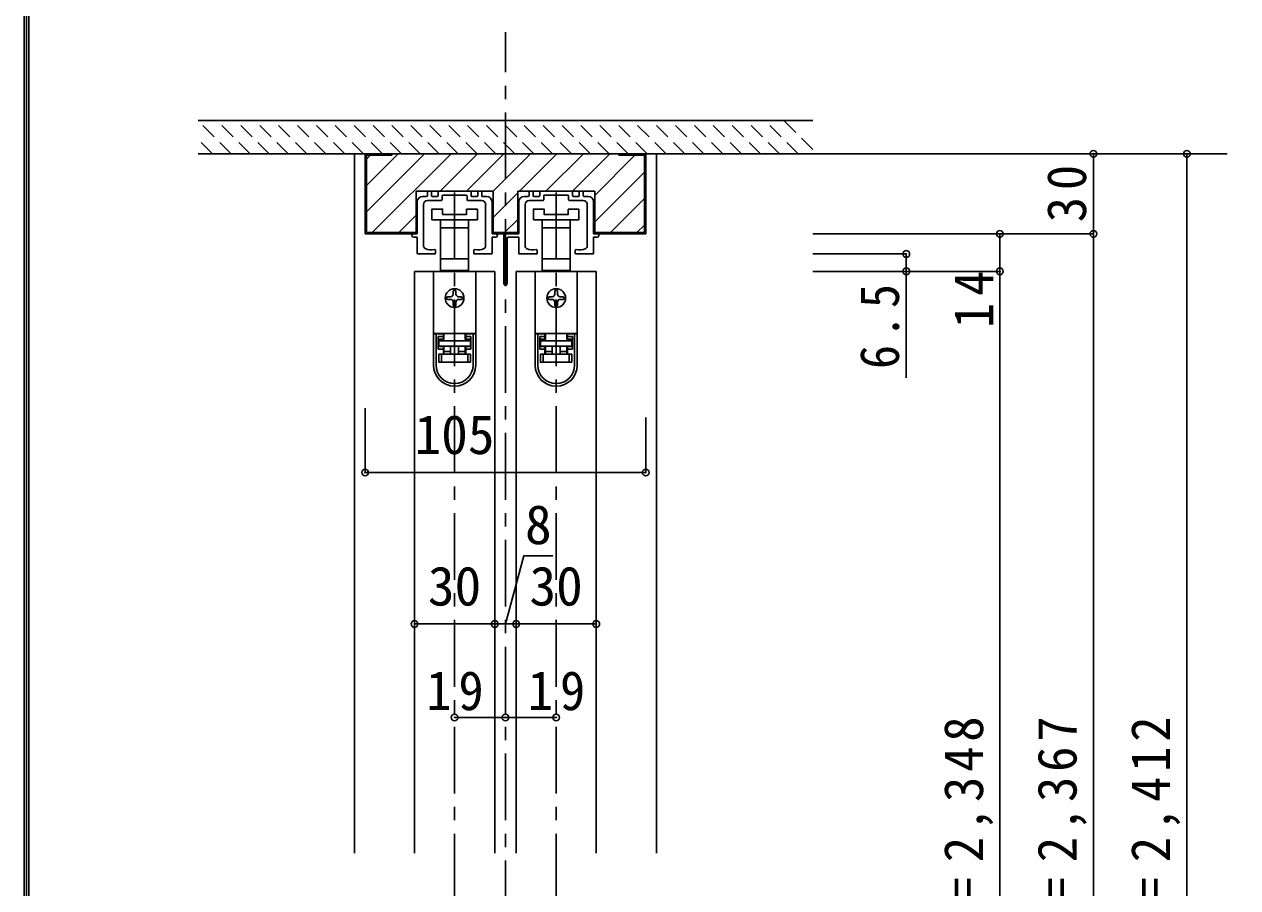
# Model space of a CAD drawing. Units: millimetres, scale not verified. Extents: x -973 to 977, y -718 to 696.
# Drawn here: x -973.3 to -519.3, y -322.7 to 0.5 of the extents above; entities that cross this region are included whole.
import ezdxf
from ezdxf.enums import TextEntityAlignment as Align

# ---------------------------------------------------------------- set-up
doc = ezdxf.new("R2010")
doc.units = ezdxf.units.MM
doc.header["$LTSCALE"] = 5
doc.header["$PDMODE"] = 32
doc.header["$PDSIZE"] = 2.5
doc.linetypes.add('CHAIN1', pattern=[8, 5, -1, 1, -1])
doc.linetypes.add('DASHED1', pattern=[1.8, 1.2, -0.6])
for name, color, linetype in [('0-1_通り芯', 4, 'CHAIN1'), ('0-4_枠', 3, 'Continuous'), ('0-6_扉', 6, 'Continuous'), ('0-7_金物', 7, 'Continuous'), ('0-B_寸法', 7, 'Continuous'), ('0-C_ハッチ', 4, 'Continuous'), ('F-1_枠', 6, 'Continuous')]:
    doc.layers.add(name, color=color, linetype=linetype)
doc.styles.add('ＭＳ ゴシック', font='')
doc.styles.get('ＭＳ ゴシック').set_extended_font_data('MS Gothic')

# ---------------------------------------------------------------- blocks, each defined once
blk = doc.blocks.new('下荷重(戸車)')
at = {"layer": '0-7_金物'}
for p, q in [((8.5, 37.107), (4.5, 37.107)), ((5.25, 30.107), (5.25, 33.107)), ((-5.25, 30.107), (0, 30.107)), ((0, 30.107), (5.25, 30.107)), ((5.25, 18.507), (5.25, 30.107)), ((0, 18.507), (-5.25, 18.507)), ((-5.25, 18.507), (-5.25, 14.107)), ((5.25, 18.507), (0, 18.507)), ((5.25, 14.107), (5.25, 18.507)), ((7.9, 13.807), (-7.9, 13.807)), ((-7.9, 13.807), (-7.9, -9.493)), ((-5.25, 14.107), (-4, 14.107)), ((-4, 14.107), (-4, 13.807)), ((4, 14.107), (-4, 14.107)), ((4, 14.107), (5.25, 14.107)), ((4, 13.807), (4, 14.107)), ((7.9, 13.807), (7.9, -9.493)), ((-0.5, 6.307), (-0.5, 5.307)), ((0.5, 5.307), (0.5, 6.307)), ((-1.5, 4.307), (-2.5, 4.307)), ((-2.5, 3.307), (-1.5, 3.307)), ((-0.5, 2.307), (-0.5, 1.307)), ((0.5, 1.307), (0.5, 2.307)), ((2.5, 4.307), (1.5, 4.307)), ((1.5, 3.307), (2.5, 3.307)), ((7.9, -9.493), (-7.9, -9.493)), ((-7.9, -9.493), (-7.9, -9.593)), ((-6.9, -9.593), (-7.9, -9.593)), ((-7.9, -9.593), (-7.9, -21.293)), ((-4.2, -9.593), (-6.9, -9.593)), ((-6.9, -21.293), (-6.9, -9.593)), ((-6.1, -10.593), (-6.1, -15.293)), ((-6.1, -10.593), (-4.2, -10.593)), ((-5.9, -11.693), (-5.9, -12.193)), ((-4, -11.693), (-5.9, -11.693)), ((-5.9, -12.193), (5.9, -12.193)), ((-5.9, -14.193), (-5.9, -12.193)), ((-4.9, -9.593), (-4.9, -9.493)), ((-4.2, -9.593), (-4.2, -10.593)), ((-4, -11.693), (-4, -9.493)), ((4, -9.493), (4, -11.693)), ((5.9, -11.693), (4, -11.693)), ((6.9, -9.593), (4.2, -9.593)), ((4.2, -10.593), (4.2, -9.593)), ((4.2, -11.593), (4.2, -10.593)), ((4.2, -10.593), (6.1, -10.593)), ((6.1, -11.593), (4.2, -11.593)), ((4.9, -9.493), (4.9, -9.593)), ((5.9, -12.193), (5.9, -11.693)), ((5.9, -12.193), (5.9, -14.193)), ((6.1, -15.293), (6.1, -10.593)), ((6.9, -9.593), (6.9, -21.293)), ((7.9, -9.593), (6.9, -9.593)), ((7.9, -9.493), (7.9, -9.593)), ((7.9, -21.293), (7.9, -9.593)), ((-6.1, -14.293), (-4.2, -14.293)), ((-4.2, -15.293), (-6.1, -15.293)), ((5.9, -14.193), (-5.9, -14.193)), ((-5.9, -17.193), (-4.9, -17.193)), ((-4.9, -17.193), (4.9, -17.193)), ((-4.9, -17.193), (-4.9, -20.193)), ((-4.2, -14.293), (-4.2, -15.293)), ((-4.2, -15.293), (-4.2, -17.193)), ((-4, -16.193), (-4, -14.193)), ((-1.5, -14.193), (-1.5, -17.193)), ((1.5, -14.193), (1.5, -17.193)), ((1.5, -16.193), (4, -16.193)), ((6.1, -15.293), (4.2, -15.293)), ((4.2, -17.193), (4.2, -15.293)), ((4.9, -17.193), (5.9, -17.193)), ((5.9, -17.193), (5.9, -20.193)), ((4.9, -20.193), (-4.9, -20.193))]:
    blk.add_line(p, q, dxfattribs=at)
for points in [[(-8.5, 33.107), (0, 33.107), (8.5, 33.107), (8.5, 37.107)], [(4.5, 37.107), (4.5, 35.107), (-4.5, 35.107), (-4.5, 37.107), (-8.5, 37.107), (-8.5, 33.107)], [(-5.25, 33.107), (-5.25, 30.107), (-5.25, 18.507)], [(-4.2, -10.593), (-4.2, -11.593), (-6.1, -11.593)], [(-4.9, -20.193), (-5.9, -20.193), (-5.9, -17.193)], [(-4, -17.193), (-4, -16.193), (-1.5, -16.193)], [(4, -14.193), (4, -16.193), (4, -17.193)], [(4.2, -15.293), (4.2, -14.293), (6.1, -14.293)], [(5.9, -20.193), (4.9, -20.193), (4.9, -17.193)]]:
    blk.add_lwpolyline(points, dxfattribs=at)
blk.add_circle((0, 3.807), 3.5, dxfattribs=at)
for centre, radius, start, end in [((-1.5, 5.307), 1, 270, 0), ((0, 6.307), 0.5, 90, 180), ((0, 6.307), 0.5, 0, 90), ((1.5, 5.307), 1, 180, 270), ((-2.5, 3.807), 0.5, 90, 180), ((-2.5, 3.807), 0.5, 180, 270), ((-1.5, 2.307), 1, 0, 90), ((0, 1.307), 0.5, 180, 270), ((0, 1.307), 0.5, 270, 0), ((1.5, 2.307), 1, 90, 180), ((2.5, 3.807), 0.5, 0, 90), ((2.5, 3.807), 0.5, 270, 0), ((0, -21.293), 7.9, 180, 0), ((0, -21.293), 6.9, 180, 0)]:
    blk.add_arc(centre, radius, start, end, dxfattribs=at)
blk = doc.blocks.new('02')
at = {"layer": '0-B_寸法'}
for p, q in [((-14, 4.623), (-14, -7.377)), ((-12, 6.623), (-10.45, 6.623)), ((-10.15, 6.923), (-10.15, 8.323)), ((-10.15, 5.123), (-4.95, 5.123)), ((-8.95, 8.623), (-9.85, 8.623)), ((-8.65, 6.923), (-8.65, 8.323)), ((-6.45, 6.623), (-8.35, 6.623)), ((-6.15, 8.323), (-6.15, 6.923)), ((-5.85, 8.623), (5.85, 8.623)), ((-4.65, 5.423), (-4.65, 6.823)), ((-4.35, 7.123), (-0.3, 7.123)), ((0, 7.423), (-0.3, 7.123)), ((0, 7.423), (0.3, 7.123)), ((4.35, 7.123), (0.3, 7.123)), ((4.65, 5.423), (4.65, 6.823)), ((10.15, 5.123), (4.95, 5.123)), ((6.15, 8.323), (6.15, 6.923)), ((6.45, 6.623), (8.35, 6.623)), ((8.65, 6.923), (8.65, 8.323)), ((8.95, 8.623), (9.85, 8.623)), ((10.15, 6.923), (10.15, 8.323)), ((12, 6.623), (10.45, 6.623)), ((14, 4.623), (14, -7.377)), ((-11.6, -11.949), (-11.6, 3.623)), ((11.6, -11.949), (11.6, 3.623)), ((-15.4, -7.377), (-14, -7.377)), ((-15.4, -8.577), (-14, -8.577)), ((-14, -14.577), (-14, -8.577)), ((15.4, -7.377), (14, -7.377)), ((15.4, -8.577), (14, -8.577)), ((14, -14.577), (14, -8.577)), ((-7.15, -14.577), (-7.15, -13.502)), ((7.15, -14.577), (7.15, -13.502)), ((-13.7, -14.877), (-7.45, -14.877)), ((13.7, -14.877), (7.45, -14.877))]:
    blk.add_line(p, q, dxfattribs=at)
for centre, radius, start, end in [((-12, 4.623), 2, 90, 180), ((-10.15, 3.623), 1.5, 90, 180), ((-10.45, 6.923), 0.3, 270, 0), ((-9.85, 8.323), 0.3, 90, 180), ((-8.95, 8.323), 0.3, 0, 90), ((-8.35, 6.923), 0.3, 180, 270), ((-6.45, 6.923), 0.3, 270, 0), ((-5.85, 8.323), 0.3, 90, 180), ((-4.95, 5.423), 0.3, 270, 0), ((-4.35, 6.823), 0.3, 90, 180), ((4.35, 6.823), 0.3, 0, 90), ((4.95, 5.423), 0.3, 180, 270), ((5.85, 8.323), 0.3, 0, 90), ((6.45, 6.923), 0.3, 180, 270), ((8.35, 6.923), 0.3, 270, 0), ((8.95, 8.323), 0.3, 90, 180), ((9.85, 8.323), 0.3, 0, 90), ((10.45, 6.923), 0.3, 180, 270), ((10.15, 3.623), 1.5, 0, 90), ((12, 4.623), 2, 0, 90), ((-15.4, -7.977), 0.6, 90, 180), ((-15.4, -7.977), 0.6, 180, 270), ((15.4, -7.977), 0.6, 0, 90), ((15.4, -7.977), 0.6, 270, 0), ((-10.6, -11.949), 1, 180, 243.25632), ((-8.8, -8.377), 5, 243.25632, 284.75682), ((-7.45, -13.502), 0.3, 0, 104.75682), ((7.45, -13.502), 0.3, 75.24318, 180), ((8.8, -8.377), 5, 255.24318, 296.74368), ((10.6, -11.949), 1, 296.74368, 0), ((-13.7, -14.577), 0.3, 180, 270), ((-7.45, -14.577), 0.3, 270, 0), ((7.45, -14.577), 0.3, 180, 270), ((13.7, -14.577), 0.3, 270, 0)]:
    blk.add_arc(centre, radius, start, end, dxfattribs=at)
blk = doc.blocks.new('03')
at = {"layer": '0-B_寸法'}
for p, q in [((-9.229, 7.776), (-9.229, 9.176)), ((-8.029, 9.476), (-8.929, 9.476)), ((-7.729, 7.776), (-7.729, 9.176)), ((-5.229, 9.176), (-5.229, 7.776)), ((-4.929, 9.476), (6.771, 9.476)), ((7.071, 9.176), (7.071, 7.776)), ((9.571, 7.776), (9.571, 9.176)), ((9.871, 9.476), (10.771, 9.476)), ((11.071, 7.776), (11.071, 9.176)), ((-13.079, 5.476), (-13.079, -6.524)), ((-11.079, 7.476), (-9.529, 7.476)), ((-9.229, 5.976), (-4.029, 5.976)), ((-5.529, 7.476), (-7.429, 7.476)), ((-3.729, 6.276), (-3.729, 7.676)), ((-3.429, 7.976), (0.621, 7.976)), ((0.921, 8.276), (0.621, 7.976)), ((0.921, 8.276), (1.221, 7.976)), ((5.271, 7.976), (1.221, 7.976)), ((5.571, 6.276), (5.571, 7.676)), ((11.071, 5.976), (5.871, 5.976)), ((7.371, 7.476), (9.271, 7.476)), ((12.921, 7.476), (11.371, 7.476)), ((14.921, 5.476), (14.921, -6.524)), ((-10.679, -11.096), (-10.679, 4.476)), ((12.521, -11.096), (12.521, 4.476)), ((-18.679, -25.124), (-18.679, -7.024)), ((-18.179, -6.524), (-13.079, -6.524)), ((-17.479, -25.124), (-17.479, -8.224)), ((-16.979, -7.724), (-13.079, -7.724)), ((-13.079, -13.724), (-13.079, -7.724)), ((16.321, -6.524), (14.921, -6.524)), ((16.321, -7.724), (14.921, -7.724)), ((14.921, -13.724), (14.921, -7.724)), ((-6.229, -13.724), (-6.229, -12.649)), ((8.071, -13.724), (8.071, -12.649)), ((-12.779, -14.024), (-6.529, -14.024)), ((14.621, -14.024), (8.371, -14.024))]:
    blk.add_line(p, q, dxfattribs=at)
for centre, radius, start, end in [((-8.929, 9.176), 0.3, 90, 180), ((-8.029, 9.176), 0.3, 0, 90), ((-4.929, 9.176), 0.3, 90, 180), ((6.771, 9.176), 0.3, 0, 90), ((9.871, 9.176), 0.3, 90, 180), ((10.771, 9.176), 0.3, 0, 90), ((-11.079, 5.476), 2, 90, 180), ((-9.229, 4.476), 1.5, 90, 180), ((-9.529, 7.776), 0.3, 270, 0), ((-7.429, 7.776), 0.3, 180, 270), ((-5.529, 7.776), 0.3, 270, 0), ((-4.029, 6.276), 0.3, 270, 0), ((-3.429, 7.676), 0.3, 90, 180), ((5.271, 7.676), 0.3, 0, 90), ((5.871, 6.276), 0.3, 180, 270), ((7.371, 7.776), 0.3, 180, 270), ((9.271, 7.776), 0.3, 270, 0), ((11.371, 7.776), 0.3, 180, 270), ((11.071, 4.476), 1.5, 0, 90), ((12.921, 5.476), 2, 0, 90), ((-18.179, -7.024), 0.5, 90, 180), ((-16.979, -8.224), 0.5, 90, 180), ((16.321, -7.124), 0.6, 0, 90), ((16.321, -7.124), 0.6, 270, 0), ((-9.679, -11.096), 1, 180, 243.25632), ((-7.879, -7.524), 5, 243.25632, 284.75682), ((-6.529, -12.649), 0.3, 0, 104.75682), ((8.371, -12.649), 0.3, 75.24318, 180), ((9.721, -7.524), 5, 255.24318, 296.74368), ((11.521, -11.096), 1, 296.74368, 0), ((-12.779, -13.724), 0.3, 180, 270), ((-6.529, -13.724), 0.3, 270, 0), ((8.371, -13.724), 0.3, 180, 270), ((14.621, -13.724), 0.3, 270, 0), ((-18.079, -25.124), 0.6, 180, 0)]:
    blk.add_arc(centre, radius, start, end, dxfattribs=at)

msp = doc.modelspace()

# ---------------------------------------------------------------- linework, layer by layer
at = {"layer": '0-1_通り芯'}
for p, q in [((-793.333, -577.5), (-793.333, -2.5)), ((-908.333, -48), (-519.333, -48)), ((-812.333, -567.5), (-812.333, -62)), ((-774.333, -567.5), (-774.333, -62))]:
    msp.add_line(p, q, dxfattribs=at)
at = {"layer": '0-4_枠', "color": 4}
for p, q in [((-849.833, -48), (-845.833, -48)), ((-849.833, -48), (-849.833, -309.75)), ((-736.833, -48), (-740.833, -48)), ((-736.833, -309.75), (-736.833, -48))]:
    msp.add_line(p, q, dxfattribs=at)
at = {"layer": '0-4_枠'}
for p, q in [((-845.833, -78), (-845.833, -48)), ((-740.833, -48), (-845.833, -48)), ((-845.333, -77.5), (-845.333, -48.5)), ((-835.833, -48.5), (-845.333, -48.5)), ((-835.833, -48.5), (-835.833, -48)), ((-750.833, -48.5), (-750.833, -48)), ((-750.833, -48.5), (-741.333, -48.5)), ((-741.333, -77.5), (-741.333, -48.5)), ((-740.833, -78), (-740.833, -48)), ((-826.733, -78), (-826.733, -62)), ((-797.933, -62), (-826.733, -62)), ((-797.933, -78), (-797.933, -62)), ((-788.733, -78), (-788.733, -62)), ((-759.933, -62), (-788.733, -62)), ((-759.933, -78), (-759.933, -62)), ((-826.733, -78), (-845.833, -78)), ((-845.333, -77.5), (-826.733, -77.5)), ((-788.733, -77.5), (-797.933, -77.5)), ((-788.733, -78), (-797.933, -78)), ((-741.333, -77.5), (-759.933, -77.5)), ((-740.833, -78), (-759.933, -78))]:
    msp.add_line(p, q, dxfattribs=at)
at = {"layer": '0-6_扉'}
for p, q in [((-797.333, -92), (-827.333, -92)), ((-827.333, -92), (-827.333, -309.75)), ((-797.333, -92), (-797.333, -309.75)), ((-759.333, -92), (-789.333, -92)), ((-789.333, -92), (-789.333, -309.75)), ((-759.333, -92), (-759.333, -309.75))]:
    msp.add_line(p, q, dxfattribs=at)
at = {"layer": '0-7_金物', "color": 4, "linetype": 'DASHED1'}
for p, q in [((-895.875, -48), (-908.375, -35.5)), ((-888.804, -48), (-901.304, -35.5)), ((-881.733, -48), (-894.233, -35.5)), ((-874.662, -48), (-887.162, -35.5)), ((-867.591, -48), (-880.091, -35.5)), ((-860.52, -48), (-873.02, -35.5)), ((-853.449, -48), (-865.949, -35.5)), ((-846.378, -48), (-858.878, -35.5)), ((-839.307, -48), (-851.807, -35.5)), ((-832.236, -48), (-844.736, -35.5)), ((-825.165, -48), (-837.665, -35.5)), ((-818.094, -48), (-830.594, -35.5)), ((-811.023, -48), (-823.523, -35.5)), ((-803.952, -48), (-816.452, -35.5)), ((-796.88, -48), (-809.38, -35.5)), ((-789.809, -48), (-802.309, -35.5)), ((-782.738, -48), (-795.238, -35.5)), ((-775.667, -48), (-788.167, -35.5)), ((-768.596, -48), (-781.096, -35.5)), ((-761.525, -48), (-774.025, -35.5)), ((-754.454, -48), (-766.954, -35.5)), ((-747.383, -48), (-759.883, -35.5)), ((-740.312, -48), (-752.812, -35.5)), ((-733.241, -48), (-745.741, -35.5)), ((-726.17, -48), (-738.67, -35.5)), ((-719.099, -48), (-731.599, -35.5)), ((-712.028, -48), (-724.528, -35.5)), ((-704.957, -48), (-717.457, -35.5)), ((-697.886, -48), (-710.386, -35.5)), ((-690.814, -48), (-703.314, -35.5)), ((-683.743, -48), (-696.243, -35.5)), ((-678.333, -46.339), (-689.172, -35.5)), ((-902.947, -48), (-908.333, -42.613))]:
    msp.add_line(p, q, dxfattribs=at)
at = {"layer": '0-7_金物', "color": 2}
for p, q in [((-678.333, -35.5), (-908.333, -35.5)), ((-678.333, -48), (-908.333, -48))]:
    msp.add_line(p, q, dxfattribs=at)
at = {"layer": '0-B_寸法', "color": 4}
for p, q in [((-538.333, -48), (-678.333, -48)), ((-573.333, -48), (-573.333, -78)), ((-538.333, -48), (-538.333, -555.5)), ((-573.333, -78), (-678.333, -78)), ((-608.333, -78), (-608.333, -92)), ((-573.333, -567.5), (-573.333, -78)), ((-643.333, -85.5), (-678.333, -85.5)), ((-643.333, -85.5), (-643.333, -131.864)), ((-608.333, -92), (-678.333, -92)), ((-608.333, -92), (-608.333, -547.5)), ((-845.833, -167.304), (-845.833, -143.246)), ((-740.833, -167.304), (-740.833, -146.746)), ((-845.833, -167.304), (-740.833, -167.304)), ((-827.333, -224), (-759.333, -224)), ((-812.333, -259), (-793.333, -259)), ((-793.333, -259), (-774.333, -259))]:
    msp.add_line(p, q, dxfattribs=at)
msp.add_lwpolyline([(-793.333, -224), (-786.456, -198.514), (-775.536, -198.514)], dxfattribs=at)
at = {"layer": '0-B_寸法'}
for p in [(-573.333, -48), (-538.333, -48), (-608.333, -78), (-573.333, -78), (-643.333, -85.5), (-643.333, -92), (-608.333, -92), (-845.833, -167.304), (-740.833, -167.304), (-827.333, -224), (-797.333, -224), (-789.333, -224), (-759.333, -224), (-812.333, -259), (-793.333, -259), (-774.333, -259)]:
    msp.add_point(p, dxfattribs=at)
at = {"layer": '0-C_ハッチ'}
for p, q in [((-845.333, -69.771), (-823.562, -48)), ((-845.333, -59.872), (-833.462, -48)), ((-845.333, -49.972), (-843.861, -48.5)), ((-843.163, -77.5), (-813.663, -48)), ((-817.763, -62), (-803.763, -48)), ((-807.864, -62), (-793.864, -48)), ((-797.964, -62), (-783.964, -48)), ((-788.065, -62), (-774.065, -48)), ((-778.165, -62), (-764.165, -48)), ((-768.266, -62), (-754.266, -48)), ((-759.933, -63.567), (-744.866, -48.5)), ((-759.933, -73.467), (-741.333, -54.867)), ((-797.933, -71.869), (-788.733, -62.669)), ((-741.333, -64.766), (-754.067, -77.5)), ((-826.733, -70.97), (-833.263, -77.5)), ((-793.665, -77.5), (-788.733, -72.568)), ((-744.168, -77.5), (-741.333, -74.666))]:
    msp.add_line(p, q, dxfattribs=at)
at = {"layer": 'F-1_枠'}
for p, q in [((-973.347, 695.833), (-973.347, -700.833)), ((-972.514, 695.833), (-972.514, -700.833)), ((-971.68, 695.833), (-971.68, -700.833))]:
    msp.add_line(p, q, dxfattribs=at)

# ---------------------------------------------------------------- block references
at = {"layer": '0-7_金物'}
for name, p in [('02', (-812.333, -70.623)), ('03', (-775.254, -71.476)), ('下荷重(戸車)', (-812.333, -105.807)), ('下荷重(戸車)', (-774.333, -105.807))]:
    msp.add_blockref(name, p, dxfattribs=at)

# ---------------------------------------------------------------- texts
at = {"layer": '0-B_寸法', "style": 'ＭＳ ゴシック'}
for s, p in [('105', (-827.333, -164.804)), ('8', (-785.996, -198.514)), ('30', (-822.333, -221.5)), ('30', (-784.333, -221.5))]:
    msp.add_text(s, height=14.66, dxfattribs=at).set_placement(p, align=Align.BOTTOM_LEFT)
at = {"layer": '0-B_寸法', "char_height": 14.66, "attachment_point": 7, "rotation": 90, "style": 'ＭＳ ゴシック'}
for s, insert in [('\\T1.27;\\W0.95;30', (-575.833, -73.625)), ('\\T1.27;\\W0.95;14', (-610.833, -113.25)), ('\\T1.27;\\W0.9;6.5', (-645.833, -128.542)), ('\\T1.19;\\W0.95;ＤＨ＝2,348', (-610.833, -381)), ('\\T1.19;\\W0.95;枠内＝2,367', (-575.833, -381)), ('\\T1.19;\\W0.95;枠外＝2,412', (-540.833, -381))]:
    msp.add_mtext(s, dxfattribs=dict(at, insert=insert))
at = {"layer": '0-B_寸法', "char_height": 14.66, "attachment_point": 7, "style": 'ＭＳ ゴシック'}
for insert in [(-822.958, -256.5), (-784.958, -256.5)]:
    msp.add_mtext('\\T1.27;\\W0.95;19', dxfattribs=dict(at, insert=insert))

doc.saveas('drawing.dxf')
